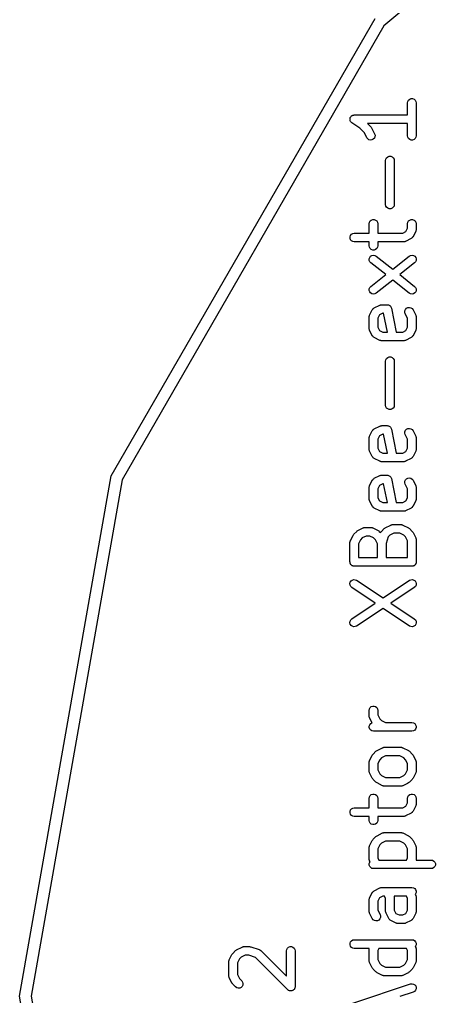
# Model space of a CAD drawing. Extents: x 173.7 to 226.3, y -126 to -74.1.
# Drawn here: x 173.65 to 180.93, y -100 to -83.08 of the extents above; entities that cross this region are included whole.
import ezdxf

# ---------------------------------------------------------------- set-up
doc = ezdxf.new("R2010")
doc.units = 0
doc.header["$MEASUREMENT"] = 0
doc.layers.add('BLACK', color=7, linetype='CONTINUOUS')

msp = doc.modelspace()

# ---------------------------------------------------------------- linework, layer by layer
at = {"layer": 'Black'}
for p, q in [((186.925, -77.3534), (179.968, -83.1911)), ((175.239, -90.9878), (179.815, -83.0625)), ((179.968, -83.1911), (175.427, -91.0562)), ((180.377, -84.5238), (180.382, -84.4982)), ((180.377, -84.7345), (180.377, -84.5238)), ((180.382, -84.4982), (180.395, -84.4756)), ((180.395, -84.4756), (180.415, -84.4589)), ((180.415, -84.4589), (180.439, -84.4499)), ((180.439, -84.4499), (180.465, -84.4499)), ((180.465, -84.4499), (180.49, -84.4589)), ((180.49, -84.4589), (180.51, -84.4756)), ((180.51, -84.4756), (180.523, -84.4982)), ((180.523, -84.4982), (180.527, -84.5238)), ((180.527, -84.5238), (180.527, -85.0952)), ((179.384, -84.7794), (179.386, -84.7759)), ((179.386, -84.7759), (179.387, -84.772)), ((179.387, -84.772), (179.393, -84.7652)), ((179.393, -84.7652), (179.398, -84.7577)), ((179.398, -84.7577), (179.402, -84.7553)), ((179.402, -84.7553), (179.404, -84.7521)), ((179.404, -84.7521), (179.412, -84.7476)), ((179.412, -84.7476), (179.419, -84.7423)), ((179.419, -84.7423), (179.423, -84.7411)), ((179.423, -84.7411), (179.427, -84.739)), ((179.427, -84.739), (179.436, -84.7375)), ((179.436, -84.7375), (179.444, -84.735)), ((179.444, -84.735), (179.448, -84.7352)), ((179.448, -84.7352), (179.452, -84.7345)), ((179.452, -84.7345), (180.377, -84.7345)), ((179.378, -84.8047), (179.379, -84.8007)), ((179.379, -84.8136), (179.378, -84.8047)), ((179.379, -84.7965), (179.382, -84.7881)), ((179.379, -84.8007), (179.379, -84.7965)), ((179.379, -84.8225), (179.379, -84.8136)), ((179.38, -84.8265), (179.379, -84.8225)), ((179.38, -84.8306), (179.38, -84.8265)), ((179.384, -84.8386), (179.38, -84.8306)), ((179.382, -84.7881), (179.384, -84.7794)), ((179.387, -84.847), (179.384, -84.8386)), ((179.39, -84.8502), (179.387, -84.847)), ((179.392, -84.8539), (179.39, -84.8502)), ((179.398, -84.8601), (179.392, -84.8539)), ((179.404, -84.867), (179.398, -84.8601)), ((179.408, -84.8691), (179.404, -84.867)), ((179.411, -84.8719), (179.408, -84.8691)), ((179.547, -84.963), (179.411, -84.8719)), ((180.377, -84.8845), (179.681, -84.8845)), ((179.681, -84.8845), (179.744, -84.947)), ((179.744, -84.947), (179.75, -84.9568)), ((180.377, -85.0952), (180.377, -84.8845)), ((179.629, -85.0444), (179.547, -84.963)), ((179.671, -85.1288), (179.629, -85.0444)), ((179.75, -84.9568), (179.758, -84.9665)), ((179.758, -84.9665), (179.805, -85.0617)), ((179.811, -85.1127), (179.801, -85.1366)), ((179.805, -85.0617), (179.813, -85.0867)), ((179.813, -85.0867), (179.811, -85.1127)), ((180.382, -85.1209), (180.377, -85.0952)), ((180.527, -85.0952), (180.523, -85.1209)), ((179.687, -85.1497), (179.671, -85.1288)), ((179.708, -85.1641), (179.687, -85.1497)), ((179.734, -85.1701), (179.708, -85.1641)), ((179.759, -85.1671), (179.734, -85.1701)), ((179.783, -85.1555), (179.759, -85.1671)), ((179.801, -85.1366), (179.783, -85.1555)), ((180.395, -85.1434), (180.382, -85.1209)), ((180.415, -85.1602), (180.395, -85.1434)), ((180.439, -85.1691), (180.415, -85.1602)), ((180.465, -85.1691), (180.439, -85.1691)), ((180.49, -85.1602), (180.465, -85.1691)), ((180.51, -85.1434), (180.49, -85.1602)), ((180.523, -85.1209), (180.51, -85.1434)), ((180.034, -85.4589), (180.058, -85.4499)), ((180.058, -85.4499), (180.084, -85.4499)), ((180.084, -85.4499), (180.109, -85.4589)), ((179.996, -85.5238), (180.001, -85.4982)), ((179.996, -86.2857), (179.996, -85.5238)), ((180.001, -85.4982), (180.014, -85.4756)), ((180.014, -85.4756), (180.034, -85.4589)), ((180.109, -85.4589), (180.129, -85.4756)), ((180.129, -85.4756), (180.142, -85.4982)), ((180.142, -85.4982), (180.146, -85.5238)), ((180.146, -85.5238), (180.146, -86.2857)), ((180.001, -86.3114), (179.996, -86.2857)), ((180.146, -86.2857), (180.142, -86.3114)), ((180.014, -86.3339), (180.001, -86.3114)), ((180.034, -86.3507), (180.014, -86.3339)), ((180.058, -86.3596), (180.034, -86.3507)), ((180.084, -86.3596), (180.058, -86.3596)), ((180.109, -86.3507), (180.084, -86.3596)), ((180.129, -86.3339), (180.109, -86.3507)), ((180.142, -86.3114), (180.129, -86.3339)), ((179.711, -86.619), (179.715, -86.5934)), ((179.711, -86.7821), (179.711, -86.619)), ((179.715, -86.5934), (179.728, -86.5708)), ((179.728, -86.5708), (179.748, -86.5541)), ((179.748, -86.5541), (179.773, -86.5452)), ((179.773, -86.5452), (179.799, -86.5452)), ((179.799, -86.5452), (179.823, -86.5541)), ((179.823, -86.5541), (179.843, -86.5708)), ((179.843, -86.5708), (179.856, -86.5934)), ((179.856, -86.5934), (179.861, -86.619)), ((179.861, -86.619), (179.861, -86.7821)), ((180.377, -86.619), (180.382, -86.5934)), ((180.377, -86.6966), (180.377, -86.619)), ((180.382, -86.5934), (180.395, -86.5708)), ((180.395, -86.5708), (180.415, -86.5541)), ((180.415, -86.5541), (180.439, -86.5452)), ((180.439, -86.5452), (180.465, -86.5452)), ((180.465, -86.5452), (180.49, -86.5541)), ((180.49, -86.5541), (180.51, -86.5708)), ((180.51, -86.5708), (180.523, -86.5934)), ((180.523, -86.5934), (180.527, -86.619)), ((180.527, -86.619), (180.527, -86.7143)), ((179.387, -86.8196), (179.404, -86.7997)), ((179.404, -86.7997), (179.427, -86.7867)), ((179.427, -86.7867), (179.452, -86.7821)), ((179.452, -86.7821), (179.711, -86.7821)), ((179.861, -86.7821), (180.292, -86.7821)), ((180.292, -86.7821), (180.349, -86.7536)), ((180.349, -86.7536), (180.377, -86.6966)), ((180.519, -86.7478), (180.472, -86.8431)), ((180.521, -86.7437), (180.519, -86.7478)), ((180.523, -86.7399), (180.521, -86.7437)), ((180.524, -86.7313), (180.523, -86.7399)), ((180.527, -86.7229), (180.524, -86.7313)), ((180.527, -86.7143), (180.527, -86.7185)), ((180.527, -86.7185), (180.527, -86.7229)), ((179.379, -86.8441), (179.387, -86.8196)), ((179.379, -86.8702), (179.379, -86.8441)), ((179.387, -86.8946), (179.379, -86.8702)), ((179.404, -86.9146), (179.387, -86.8946)), ((179.427, -86.9276), (179.404, -86.9146)), ((179.452, -86.9321), (179.427, -86.9276)), ((179.711, -86.9321), (179.452, -86.9321)), ((179.711, -87), (179.711, -86.9321)), ((180.31, -86.9321), (179.861, -86.9321)), ((179.861, -86.9321), (179.861, -87)), ((180.314, -86.9314), (180.31, -86.9321)), ((180.318, -86.9317), (180.314, -86.9314)), ((180.327, -86.9291), (180.318, -86.9317)), ((180.335, -86.9276), (180.327, -86.9291)), ((180.339, -86.9255), (180.335, -86.9276)), ((180.343, -86.9242), (180.339, -86.9255)), ((180.438, -86.8766), (180.343, -86.9242)), ((180.447, -86.87), (180.438, -86.8766)), ((180.456, -86.864), (180.447, -86.87)), ((180.458, -86.8623), (180.456, -86.864)), ((180.459, -86.8611), (180.458, -86.8623)), ((180.465, -86.8519), (180.459, -86.8611)), ((180.472, -86.8431), (180.465, -86.8519)), ((179.715, -87.0257), (179.711, -87)), ((179.728, -87.0482), (179.715, -87.0257)), ((179.748, -87.065), (179.728, -87.0482)), ((179.773, -87.0739), (179.748, -87.065)), ((179.799, -87.0739), (179.773, -87.0739)), ((179.823, -87.065), (179.799, -87.0739)), ((179.843, -87.0482), (179.823, -87.065)), ((179.856, -87.0257), (179.843, -87.0482)), ((179.861, -87), (179.856, -87.0257)), ((179.711, -87.2275), (179.72, -87.2027)), ((179.712, -87.2535), (179.711, -87.2275)), ((179.722, -87.2777), (179.712, -87.2535)), ((179.72, -87.2027), (179.736, -87.1822)), ((179.739, -87.2971), (179.722, -87.2777)), ((179.736, -87.1822), (179.758, -87.1685)), ((179.998, -87.5), (179.739, -87.2971)), ((179.758, -87.1685), (179.783, -87.1631)), ((179.783, -87.1631), (179.809, -87.1668)), ((179.809, -87.1668), (179.832, -87.1791)), ((179.832, -87.1791), (180.119, -87.4046)), ((180.119, -87.4046), (180.406, -87.1791)), ((180.499, -87.2971), (180.24, -87.5)), ((180.406, -87.1791), (180.429, -87.1668)), ((180.429, -87.1668), (180.455, -87.1631)), ((180.455, -87.1631), (180.48, -87.1685)), ((180.48, -87.1685), (180.502, -87.1822)), ((180.516, -87.2777), (180.499, -87.2971)), ((180.502, -87.1822), (180.519, -87.2027)), ((180.526, -87.2535), (180.516, -87.2777)), ((180.519, -87.2027), (180.527, -87.2275)), ((180.527, -87.2275), (180.526, -87.2535)), ((179.739, -87.7029), (179.998, -87.5)), ((180.119, -87.5954), (179.832, -87.8209)), ((180.406, -87.8209), (180.119, -87.5954)), ((180.24, -87.5), (180.499, -87.7029)), ((179.711, -87.7725), (179.712, -87.7465)), ((179.72, -87.7973), (179.711, -87.7725)), ((179.712, -87.7465), (179.722, -87.7223)), ((179.736, -87.8178), (179.72, -87.7973)), ((179.722, -87.7223), (179.739, -87.7029)), ((179.758, -87.8315), (179.736, -87.8178)), ((179.832, -87.8209), (179.809, -87.8332)), ((180.429, -87.8332), (180.406, -87.8209)), ((180.502, -87.8178), (180.48, -87.8315)), ((180.499, -87.7029), (180.516, -87.7223)), ((180.519, -87.7973), (180.502, -87.8178)), ((180.516, -87.7223), (180.526, -87.7465)), ((180.527, -87.7725), (180.519, -87.7973)), ((180.526, -87.7465), (180.527, -87.7725)), ((179.783, -87.8369), (179.758, -87.8315)), ((179.809, -87.8332), (179.783, -87.8369)), ((180.455, -87.8369), (180.429, -87.8332)), ((180.48, -87.8315), (180.455, -87.8369)), ((179.719, -88.2046), (179.766, -88.1093)), ((179.766, -88.1093), (179.773, -88.1005)), ((179.773, -88.1005), (179.779, -88.0913)), ((179.779, -88.0913), (179.781, -88.0901)), ((179.781, -88.0901), (179.782, -88.0884)), ((179.782, -88.0884), (179.791, -88.0823)), ((179.791, -88.0823), (179.8, -88.0758)), ((179.8, -88.0758), (179.895, -88.0282)), ((179.895, -88.0282), (179.899, -88.0269)), ((179.899, -88.0269), (179.903, -88.0248)), ((179.903, -88.0248), (179.912, -88.0232)), ((179.912, -88.0232), (179.92, -88.0207)), ((179.92, -88.0207), (179.924, -88.021)), ((179.924, -88.021), (179.929, -88.0202)), ((179.929, -88.0202), (180.024, -88.0202)), ((180.024, -88.0202), (180.036, -88.0224)), ((180.036, -88.0224), (180.048, -88.0242)), ((180.048, -88.0242), (180.049, -88.0246)), ((180.049, -88.0246), (180.049, -88.0248)), ((180.049, -88.0248), (180.06, -88.0309)), ((180.06, -88.0309), (180.071, -88.0367)), ((180.071, -88.0367), (180.071, -88.0373)), ((180.071, -88.0373), (180.072, -88.0378)), ((180.072, -88.0378), (180.08, -88.0471)), ((180.08, -88.0471), (180.088, -88.0563)), ((180.088, -88.0563), (180.088, -88.0571)), ((180.088, -88.0571), (180.089, -88.0577)), ((180.089, -88.0577), (180.093, -88.0692)), ((180.093, -88.0692), (180.097, -88.0805)), ((180.097, -88.0805), (180.181, -88.4964)), ((180.33, -88.1514), (180.332, -88.1254)), ((180.338, -88.1764), (180.33, -88.1514)), ((180.332, -88.1254), (180.342, -88.1015)), ((180.342, -88.1015), (180.36, -88.0826)), ((180.36, -88.0826), (180.383, -88.071)), ((180.383, -88.071), (180.409, -88.068)), ((180.409, -88.068), (180.435, -88.074)), ((180.435, -88.074), (180.456, -88.0884)), ((180.456, -88.0884), (180.472, -88.1093)), ((180.472, -88.1093), (180.519, -88.2046)), ((179.711, -88.2295), (179.714, -88.2211)), ((179.711, -88.2338), (179.711, -88.2295)), ((179.711, -88.2381), (179.711, -88.2338)), ((179.711, -88.4286), (179.711, -88.2381)), ((179.714, -88.2211), (179.715, -88.2124)), ((179.715, -88.2124), (179.717, -88.2087)), ((179.717, -88.2087), (179.719, -88.2046)), ((179.889, -88.1988), (179.861, -88.2558)), ((179.861, -88.2558), (179.861, -88.4109)), ((179.946, -88.1702), (179.889, -88.1988)), ((179.962, -88.1702), (179.946, -88.1702)), ((180.028, -88.4964), (179.962, -88.1702)), ((180.377, -88.2558), (180.338, -88.1764)), ((180.377, -88.4109), (180.377, -88.2558)), ((180.519, -88.2046), (180.521, -88.2087)), ((180.521, -88.2087), (180.523, -88.2124)), ((180.523, -88.2124), (180.524, -88.2211)), ((180.524, -88.2211), (180.527, -88.2295)), ((180.527, -88.2295), (180.527, -88.2338)), ((180.527, -88.2338), (180.527, -88.2381)), ((180.527, -88.2381), (180.527, -88.4286)), ((179.711, -88.4328), (179.711, -88.4286)), ((179.711, -88.4371), (179.711, -88.4328)), ((179.714, -88.4456), (179.711, -88.4371)), ((179.715, -88.4542), (179.714, -88.4456)), ((179.717, -88.458), (179.715, -88.4542)), ((179.719, -88.4621), (179.717, -88.458)), ((179.766, -88.5574), (179.719, -88.4621)), ((179.861, -88.4109), (179.889, -88.4679)), ((179.889, -88.4679), (179.946, -88.4964)), ((179.946, -88.4964), (180.028, -88.4964)), ((180.181, -88.4964), (180.292, -88.4964)), ((180.292, -88.4964), (180.349, -88.4679)), ((180.349, -88.4679), (180.377, -88.4109)), ((180.519, -88.4621), (180.472, -88.5574)), ((180.521, -88.458), (180.519, -88.4621)), ((180.523, -88.4542), (180.521, -88.458)), ((180.524, -88.4456), (180.523, -88.4542)), ((180.527, -88.4371), (180.524, -88.4456)), ((180.527, -88.4286), (180.527, -88.4328)), ((180.527, -88.4328), (180.527, -88.4371)), ((179.773, -88.5662), (179.766, -88.5574)), ((179.779, -88.5754), (179.773, -88.5662)), ((179.781, -88.5766), (179.779, -88.5754)), ((179.782, -88.5783), (179.781, -88.5766)), ((179.791, -88.5843), (179.782, -88.5783)), ((179.8, -88.5909), (179.791, -88.5843)), ((179.895, -88.6385), (179.8, -88.5909)), ((179.899, -88.6397), (179.895, -88.6385)), ((179.903, -88.6419), (179.899, -88.6397)), ((179.912, -88.6434), (179.903, -88.6419)), ((179.92, -88.6459), (179.912, -88.6434)), ((179.924, -88.6457), (179.92, -88.6459)), ((179.929, -88.6464), (179.924, -88.6457)), ((180.31, -88.6464), (179.929, -88.6464)), ((180.314, -88.6457), (180.31, -88.6464)), ((180.318, -88.6459), (180.314, -88.6457)), ((180.327, -88.6434), (180.318, -88.6459)), ((180.335, -88.6419), (180.327, -88.6434)), ((180.339, -88.6397), (180.335, -88.6419)), ((180.343, -88.6385), (180.339, -88.6397)), ((180.438, -88.5909), (180.343, -88.6385)), ((180.447, -88.5843), (180.438, -88.5909)), ((180.456, -88.5783), (180.447, -88.5843)), ((180.458, -88.5766), (180.456, -88.5783)), ((180.459, -88.5754), (180.458, -88.5766)), ((180.465, -88.5662), (180.459, -88.5754)), ((180.472, -88.5574), (180.465, -88.5662)), ((179.996, -89), (180.001, -88.9743)), ((179.996, -89.7619), (179.996, -89)), ((180.001, -88.9743), (180.014, -88.9518)), ((180.014, -88.9518), (180.034, -88.935)), ((180.034, -88.935), (180.058, -88.9261)), ((180.058, -88.9261), (180.084, -88.9261)), ((180.084, -88.9261), (180.109, -88.935)), ((180.109, -88.935), (180.129, -88.9518)), ((180.129, -88.9518), (180.142, -88.9743)), ((180.142, -88.9743), (180.146, -89)), ((180.146, -89), (180.146, -89.7619)), ((180.001, -89.7876), (179.996, -89.7619)), ((180.014, -89.8101), (180.001, -89.7876)), ((180.034, -89.8269), (180.014, -89.8101)), ((180.058, -89.8358), (180.034, -89.8269)), ((180.084, -89.8358), (180.058, -89.8358)), ((180.109, -89.8269), (180.084, -89.8358)), ((180.129, -89.8101), (180.109, -89.8269)), ((180.142, -89.7876), (180.129, -89.8101)), ((180.146, -89.7619), (180.142, -89.7876)), ((179.773, -90.1957), (179.779, -90.1865)), ((179.779, -90.1865), (179.781, -90.1853)), ((179.781, -90.1853), (179.782, -90.1836)), ((179.782, -90.1836), (179.791, -90.1776)), ((179.791, -90.1776), (179.8, -90.171)), ((179.8, -90.171), (179.895, -90.1234)), ((179.895, -90.1234), (179.899, -90.1222)), ((179.899, -90.1222), (179.903, -90.12)), ((179.903, -90.12), (179.912, -90.1185)), ((179.912, -90.1185), (179.92, -90.116)), ((179.92, -90.116), (179.924, -90.1162)), ((179.924, -90.1162), (179.929, -90.1155)), ((179.929, -90.1155), (180.024, -90.1155)), ((180.024, -90.1155), (180.036, -90.1176)), ((180.036, -90.1176), (180.048, -90.1194)), ((180.048, -90.1194), (180.049, -90.1198)), ((180.049, -90.1198), (180.049, -90.12)), ((180.049, -90.12), (180.06, -90.1261)), ((180.06, -90.1261), (180.071, -90.1319)), ((180.071, -90.1319), (180.071, -90.1326)), ((180.071, -90.1326), (180.072, -90.133)), ((180.072, -90.133), (180.08, -90.1423)), ((180.08, -90.1423), (180.088, -90.1515)), ((180.088, -90.1515), (180.088, -90.1523)), ((180.088, -90.1523), (180.089, -90.153)), ((180.089, -90.153), (180.093, -90.1644)), ((180.093, -90.1644), (180.097, -90.1758)), ((180.097, -90.1758), (180.181, -90.5917)), ((180.342, -90.1968), (180.36, -90.1779)), ((180.36, -90.1779), (180.383, -90.1662)), ((180.383, -90.1662), (180.409, -90.1632)), ((180.409, -90.1632), (180.435, -90.1693)), ((180.435, -90.1693), (180.456, -90.1836)), ((180.456, -90.1836), (180.472, -90.2046)), ((179.711, -90.3248), (179.714, -90.3163)), ((179.711, -90.3291), (179.711, -90.3248)), ((179.711, -90.3333), (179.711, -90.3291)), ((179.711, -90.5238), (179.711, -90.3333)), ((179.714, -90.3163), (179.715, -90.3077)), ((179.715, -90.3077), (179.717, -90.3039)), ((179.717, -90.3039), (179.719, -90.2998)), ((179.719, -90.2998), (179.766, -90.2046)), ((179.766, -90.2046), (179.773, -90.1957)), ((179.889, -90.294), (179.861, -90.351)), ((179.861, -90.351), (179.861, -90.5061)), ((179.946, -90.2655), (179.889, -90.294)), ((179.962, -90.2655), (179.946, -90.2655)), ((180.028, -90.5917), (179.962, -90.2655)), ((180.33, -90.2467), (180.332, -90.2207)), ((180.338, -90.2716), (180.33, -90.2467)), ((180.332, -90.2207), (180.342, -90.1968)), ((180.377, -90.351), (180.338, -90.2716)), ((180.377, -90.5061), (180.377, -90.351)), ((180.472, -90.2046), (180.519, -90.2998)), ((180.519, -90.2998), (180.521, -90.3039)), ((180.521, -90.3039), (180.523, -90.3077)), ((180.523, -90.3077), (180.524, -90.3163)), ((180.524, -90.3163), (180.527, -90.3248)), ((180.527, -90.3248), (180.527, -90.3291)), ((180.527, -90.3291), (180.527, -90.3333)), ((180.527, -90.3333), (180.527, -90.5238)), ((179.711, -90.5281), (179.711, -90.5238)), ((179.711, -90.5324), (179.711, -90.5281)), ((179.861, -90.5061), (179.889, -90.5631)), ((180.349, -90.5631), (180.377, -90.5061)), ((180.527, -90.5238), (180.527, -90.5281)), ((180.527, -90.5281), (180.527, -90.5324)), ((179.714, -90.5408), (179.711, -90.5324)), ((179.715, -90.5495), (179.714, -90.5408)), ((179.717, -90.5532), (179.715, -90.5495)), ((179.719, -90.5574), (179.717, -90.5532)), ((179.766, -90.6526), (179.719, -90.5574)), ((179.773, -90.6614), (179.766, -90.6526)), ((179.779, -90.6706), (179.773, -90.6614)), ((179.781, -90.6718), (179.779, -90.6706)), ((179.782, -90.6735), (179.781, -90.6718)), ((179.791, -90.6796), (179.782, -90.6735)), ((179.8, -90.6861), (179.791, -90.6796)), ((179.895, -90.7337), (179.8, -90.6861)), ((179.889, -90.5631), (179.946, -90.5917)), ((179.946, -90.5917), (180.028, -90.5917)), ((180.181, -90.5917), (180.292, -90.5917)), ((180.292, -90.5917), (180.349, -90.5631)), ((180.438, -90.6861), (180.343, -90.7337)), ((180.447, -90.6796), (180.438, -90.6861)), ((180.456, -90.6735), (180.447, -90.6796)), ((180.458, -90.6718), (180.456, -90.6735)), ((180.459, -90.6706), (180.458, -90.6718)), ((180.465, -90.6614), (180.459, -90.6706)), ((180.472, -90.6526), (180.465, -90.6614)), ((180.519, -90.5574), (180.472, -90.6526)), ((180.521, -90.5532), (180.519, -90.5574)), ((180.523, -90.5495), (180.521, -90.5532)), ((180.524, -90.5408), (180.523, -90.5495)), ((180.527, -90.5324), (180.524, -90.5408)), ((179.899, -90.735), (179.895, -90.7337)), ((179.903, -90.7371), (179.899, -90.735)), ((179.912, -90.7387), (179.903, -90.7371)), ((179.92, -90.7412), (179.912, -90.7387)), ((179.924, -90.7409), (179.92, -90.7412)), ((179.929, -90.7417), (179.924, -90.7409)), ((180.31, -90.7417), (179.929, -90.7417)), ((180.314, -90.7409), (180.31, -90.7417)), ((180.318, -90.7412), (180.314, -90.7409)), ((180.327, -90.7387), (180.318, -90.7412)), ((180.335, -90.7371), (180.327, -90.7387)), ((180.339, -90.735), (180.335, -90.7371)), ((180.343, -90.7337), (180.339, -90.735)), ((173.65, -100), (175.239, -90.9878)), ((179.782, -91.0408), (179.791, -91.0347)), ((179.791, -91.0347), (179.8, -91.0282)), ((179.8, -91.0282), (179.895, -90.9805)), ((179.895, -90.9805), (179.899, -90.9793)), ((179.899, -90.9793), (179.903, -90.9771)), ((179.903, -90.9771), (179.912, -90.9756)), ((179.912, -90.9756), (179.92, -90.9731)), ((179.92, -90.9731), (179.924, -90.9734)), ((179.924, -90.9734), (179.929, -90.9726)), ((179.929, -90.9726), (180.024, -90.9726)), ((180.024, -90.9726), (180.036, -90.9747)), ((180.036, -90.9747), (180.048, -90.9766)), ((180.048, -90.9766), (180.049, -90.977)), ((180.049, -90.977), (180.049, -90.9771)), ((180.049, -90.9771), (180.06, -90.9832)), ((180.06, -90.9832), (180.071, -90.9891)), ((180.071, -90.9891), (180.071, -90.9897)), ((180.071, -90.9897), (180.072, -90.9902)), ((180.072, -90.9902), (180.08, -90.9995)), ((180.08, -90.9995), (180.088, -91.0086)), ((180.088, -91.0086), (180.088, -91.0095)), ((180.088, -91.0095), (180.089, -91.0101)), ((180.089, -91.0101), (180.093, -91.0216)), ((180.093, -91.0216), (180.097, -91.0329)), ((180.097, -91.0329), (180.181, -91.4488)), ((180.342, -91.0539), (180.36, -91.035)), ((180.36, -91.035), (180.383, -91.0233)), ((180.383, -91.0233), (180.409, -91.0204)), ((180.409, -91.0204), (180.435, -91.0264)), ((180.435, -91.0264), (180.456, -91.0408)), ((175.427, -91.0562), (173.85, -100)), ((179.711, -91.1819), (179.714, -91.1735)), ((179.711, -91.1862), (179.711, -91.1819)), ((179.711, -91.1905), (179.711, -91.1862)), ((179.711, -91.381), (179.711, -91.1905)), ((179.714, -91.1735), (179.715, -91.1648)), ((179.715, -91.1648), (179.717, -91.1611)), ((179.717, -91.1611), (179.719, -91.1569)), ((179.719, -91.1569), (179.766, -91.0617)), ((179.766, -91.0617), (179.773, -91.0529)), ((179.773, -91.0529), (179.779, -91.0437)), ((179.779, -91.0437), (179.781, -91.0424)), ((179.781, -91.0424), (179.782, -91.0408)), ((179.889, -91.1511), (179.861, -91.2082)), ((179.861, -91.2082), (179.861, -91.3632)), ((179.946, -91.1226), (179.889, -91.1511)), ((179.962, -91.1226), (179.946, -91.1226)), ((180.028, -91.4488), (179.962, -91.1226)), ((180.33, -91.1038), (180.332, -91.0778)), ((180.338, -91.1288), (180.33, -91.1038)), ((180.332, -91.0778), (180.342, -91.0539)), ((180.377, -91.2082), (180.338, -91.1288)), ((180.377, -91.3632), (180.377, -91.2082)), ((180.456, -91.0408), (180.472, -91.0617)), ((180.472, -91.0617), (180.519, -91.1569)), ((180.519, -91.1569), (180.521, -91.1611)), ((180.521, -91.1611), (180.523, -91.1648)), ((180.523, -91.1648), (180.524, -91.1735)), ((180.524, -91.1735), (180.527, -91.1819)), ((180.527, -91.1819), (180.527, -91.1862)), ((180.527, -91.1862), (180.527, -91.1905)), ((180.527, -91.1905), (180.527, -91.381)), ((179.861, -91.3632), (179.889, -91.4203)), ((180.349, -91.4203), (180.377, -91.3632)), ((179.711, -91.3852), (179.711, -91.381)), ((179.711, -91.3895), (179.711, -91.3852)), ((179.714, -91.3979), (179.711, -91.3895)), ((179.715, -91.4066), (179.714, -91.3979)), ((179.717, -91.4103), (179.715, -91.4066)), ((179.719, -91.4145), (179.717, -91.4103)), ((179.766, -91.5097), (179.719, -91.4145)), ((179.773, -91.5186), (179.766, -91.5097)), ((179.779, -91.5278), (179.773, -91.5186)), ((179.781, -91.529), (179.779, -91.5278)), ((179.782, -91.5307), (179.781, -91.529)), ((179.791, -91.5367), (179.782, -91.5307)), ((179.8, -91.5433), (179.791, -91.5367)), ((179.895, -91.5909), (179.8, -91.5433)), ((179.889, -91.4203), (179.946, -91.4488)), ((179.946, -91.4488), (180.028, -91.4488)), ((180.181, -91.4488), (180.292, -91.4488)), ((180.292, -91.4488), (180.349, -91.4203)), ((180.438, -91.5433), (180.343, -91.5909)), ((180.447, -91.5367), (180.438, -91.5433)), ((180.456, -91.5307), (180.447, -91.5367)), ((180.458, -91.529), (180.456, -91.5307)), ((180.459, -91.5278), (180.458, -91.529)), ((180.465, -91.5186), (180.459, -91.5278)), ((180.472, -91.5097), (180.465, -91.5186)), ((180.519, -91.4145), (180.472, -91.5097)), ((180.521, -91.4103), (180.519, -91.4145)), ((180.523, -91.4066), (180.521, -91.4103)), ((180.524, -91.3979), (180.523, -91.4066)), ((180.527, -91.3895), (180.524, -91.3979)), ((180.527, -91.381), (180.527, -91.3852)), ((180.527, -91.3852), (180.527, -91.3895)), ((179.899, -91.5921), (179.895, -91.5909)), ((179.903, -91.5943), (179.899, -91.5921)), ((179.912, -91.5958), (179.903, -91.5943)), ((179.92, -91.5983), (179.912, -91.5958)), ((179.924, -91.5981), (179.92, -91.5983)), ((179.929, -91.5988), (179.924, -91.5981)), ((180.31, -91.5988), (179.929, -91.5988)), ((180.314, -91.5981), (180.31, -91.5988)), ((180.318, -91.5983), (180.314, -91.5981)), ((180.327, -91.5958), (180.318, -91.5983)), ((180.335, -91.5943), (180.327, -91.5958)), ((180.339, -91.5921), (180.335, -91.5943)), ((180.343, -91.5909), (180.339, -91.5921)), ((179.609, -91.8853), (179.613, -91.8841)), ((179.613, -91.8841), (179.617, -91.8819)), ((179.617, -91.8819), (179.626, -91.8804)), ((179.626, -91.8804), (179.634, -91.8779)), ((179.634, -91.8779), (179.639, -91.8781)), ((179.639, -91.8781), (179.643, -91.8774)), ((179.643, -91.8774), (179.738, -91.8774)), ((179.738, -91.8774), (179.742, -91.8781)), ((179.742, -91.8781), (179.747, -91.8779)), ((179.747, -91.8779), (179.755, -91.8804)), ((179.755, -91.8804), (179.764, -91.8819)), ((179.764, -91.8819), (179.767, -91.8841)), ((179.767, -91.8841), (179.772, -91.8853)), ((179.99, -91.8853), (180.086, -91.8377)), ((180.086, -91.8377), (180.09, -91.8364)), ((180.09, -91.8364), (180.093, -91.8343)), ((180.093, -91.8343), (180.102, -91.8328)), ((180.102, -91.8328), (180.11, -91.8303)), ((180.11, -91.8303), (180.115, -91.8305)), ((180.115, -91.8305), (180.119, -91.8298)), ((180.119, -91.8298), (180.262, -91.8298)), ((180.262, -91.8298), (180.266, -91.8305)), ((180.266, -91.8305), (180.27, -91.8303)), ((180.27, -91.8303), (180.279, -91.8328)), ((180.279, -91.8328), (180.288, -91.8343)), ((180.288, -91.8343), (180.291, -91.8364)), ((180.291, -91.8364), (180.295, -91.8377)), ((180.295, -91.8377), (180.391, -91.8853)), ((179.385, -92.1093), (179.433, -92.0141)), ((179.433, -92.0141), (179.44, -92.0044)), ((179.44, -92.0044), (179.447, -91.9946)), ((179.447, -91.9946), (179.495, -91.947)), ((179.495, -91.947), (179.504, -91.9401)), ((179.504, -91.9401), (179.514, -91.9329)), ((179.514, -91.9329), (179.609, -91.8853)), ((179.661, -92.0274), (179.592, -92.0616)), ((179.72, -92.0274), (179.661, -92.0274)), ((179.789, -92.0616), (179.72, -92.0274)), ((179.772, -91.8853), (179.867, -91.9329)), ((179.867, -91.9329), (179.877, -91.9401)), ((179.877, -91.9401), (179.886, -91.947)), ((179.886, -91.947), (179.908, -91.9687)), ((179.908, -91.9683), (179.913, -91.9611)), ((179.908, -91.9687), (179.908, -91.9683)), ((179.913, -91.9611), (179.917, -91.9534)), ((179.917, -91.9534), (179.921, -91.9505)), ((179.921, -91.9505), (179.923, -91.947)), ((179.923, -91.947), (179.971, -91.8993)), ((179.971, -91.8993), (179.981, -91.8925)), ((179.981, -91.8925), (179.99, -91.8853)), ((180.042, -92.0405), (180.004, -92.155)), ((180.068, -92.014), (180.042, -92.0405)), ((180.137, -91.9798), (180.068, -92.014)), ((180.244, -91.9798), (180.137, -91.9798)), ((180.313, -92.014), (180.244, -91.9798)), ((180.343, -92.0444), (180.313, -92.014)), ((180.377, -92.1129), (180.343, -92.0444)), ((180.391, -91.8853), (180.4, -91.8925)), ((180.4, -91.8925), (180.41, -91.8993)), ((180.41, -91.8993), (180.458, -91.947)), ((180.458, -91.947), (180.465, -91.9568)), ((180.465, -91.9568), (180.472, -91.9665)), ((180.472, -91.9665), (180.519, -92.0617)), ((179.377, -92.1429), (179.378, -92.1386)), ((179.377, -92.4762), (179.377, -92.1429)), ((179.378, -92.1343), (179.38, -92.1259)), ((179.378, -92.1386), (179.378, -92.1343)), ((179.38, -92.1259), (179.382, -92.1172)), ((179.382, -92.1172), (179.384, -92.1135)), ((179.384, -92.1135), (179.385, -92.1093)), ((179.562, -92.092), (179.527, -92.1606)), ((179.527, -92.1606), (179.527, -92.4012)), ((179.592, -92.0616), (179.562, -92.092)), ((179.819, -92.092), (179.789, -92.0616)), ((179.854, -92.1606), (179.819, -92.092)), ((179.854, -92.4012), (179.854, -92.1606)), ((180.004, -92.155), (180.004, -92.4012)), ((180.377, -92.4012), (180.377, -92.1129)), ((180.519, -92.0617), (180.521, -92.0658)), ((180.521, -92.0658), (180.523, -92.0696)), ((180.523, -92.0696), (180.524, -92.0782)), ((180.524, -92.0782), (180.527, -92.0867)), ((180.527, -92.0867), (180.527, -92.091)), ((180.527, -92.091), (180.527, -92.0952)), ((180.527, -92.0952), (180.527, -92.4762)), ((179.379, -92.4826), (179.377, -92.4762)), ((179.379, -92.4892), (179.379, -92.4826)), ((179.381, -92.4954), (179.379, -92.4892)), ((179.382, -92.5018), (179.381, -92.4954)), ((179.385, -92.5075), (179.382, -92.5018)), ((179.387, -92.5137), (179.385, -92.5075)), ((179.392, -92.5187), (179.387, -92.5137)), ((179.395, -92.5244), (179.392, -92.5187)), ((179.4, -92.5286), (179.395, -92.5244)), ((179.404, -92.5336), (179.4, -92.5286)), ((179.41, -92.5369), (179.404, -92.5336)), ((179.415, -92.5411), (179.41, -92.5369)), ((179.421, -92.5434), (179.415, -92.5411)), ((179.427, -92.5467), (179.421, -92.5434)), ((179.433, -92.5478), (179.427, -92.5467)), ((179.439, -92.5501), (179.433, -92.5478)), ((179.446, -92.5501), (179.439, -92.5501)), ((179.452, -92.5512), (179.446, -92.5501)), ((180.452, -92.5512), (179.452, -92.5512)), ((179.527, -92.4012), (179.854, -92.4012)), ((180.004, -92.4012), (180.377, -92.4012)), ((180.459, -92.5501), (180.452, -92.5512)), ((180.465, -92.5501), (180.459, -92.5501)), ((180.472, -92.5478), (180.465, -92.5501)), ((180.478, -92.5467), (180.472, -92.5478)), ((180.484, -92.5434), (180.478, -92.5467)), ((180.49, -92.5411), (180.484, -92.5434)), ((180.495, -92.5369), (180.49, -92.5411)), ((180.501, -92.5336), (180.495, -92.5369)), ((180.505, -92.5286), (180.501, -92.5336)), ((180.51, -92.5244), (180.505, -92.5286)), ((180.513, -92.5187), (180.51, -92.5244)), ((180.517, -92.5137), (180.513, -92.5187)), ((180.52, -92.5075), (180.517, -92.5137)), ((180.523, -92.5018), (180.52, -92.5075)), ((180.524, -92.4954), (180.523, -92.5018)), ((180.526, -92.4892), (180.524, -92.4954)), ((180.527, -92.4762), (180.526, -92.4826)), ((180.526, -92.4826), (180.526, -92.4892)), ((179.378, -92.8523), (179.384, -92.827)), ((179.38, -92.8782), (179.378, -92.8523)), ((179.392, -92.9016), (179.38, -92.8782)), ((179.384, -92.827), (179.398, -92.8053)), ((179.398, -92.8053), (179.419, -92.7899)), ((179.419, -92.7899), (179.444, -92.7826)), ((179.444, -92.7826), (179.47, -92.7843)), ((179.47, -92.7843), (179.494, -92.7947)), ((179.494, -92.7947), (179.952, -93.1003)), ((179.952, -93.1003), (180.411, -92.7947)), ((180.411, -92.7947), (180.435, -92.7843)), ((180.435, -92.7843), (180.461, -92.7826)), ((180.461, -92.7826), (180.486, -92.7899)), ((180.486, -92.7899), (180.507, -92.8053)), ((180.507, -92.8053), (180.521, -92.827)), ((180.524, -92.8782), (180.513, -92.9016)), ((180.521, -92.827), (180.527, -92.8523)), ((180.527, -92.8523), (180.524, -92.8782)), ((179.411, -92.9195), (179.392, -92.9016)), ((179.817, -93.1905), (179.411, -92.9195)), ((180.494, -92.9195), (180.088, -93.1905)), ((180.513, -92.9016), (180.494, -92.9195)), ((179.411, -93.4614), (179.817, -93.1905)), ((180.088, -93.1905), (180.494, -93.4614)), ((179.952, -93.2806), (179.494, -93.5862)), ((180.411, -93.5862), (179.952, -93.2806)), ((179.378, -93.5286), (179.38, -93.5027)), ((179.384, -93.5539), (179.378, -93.5286)), ((179.38, -93.5027), (179.392, -93.4794)), ((179.398, -93.5756), (179.384, -93.5539)), ((179.392, -93.4794), (179.411, -93.4614)), ((179.419, -93.591), (179.398, -93.5756)), ((180.507, -93.5756), (180.486, -93.591)), ((180.494, -93.4614), (180.513, -93.4794)), ((180.521, -93.5539), (180.507, -93.5756)), ((180.513, -93.4794), (180.524, -93.5027)), ((180.527, -93.5286), (180.521, -93.5539)), ((180.524, -93.5027), (180.527, -93.5286)), ((179.444, -93.5984), (179.419, -93.591)), ((179.47, -93.5967), (179.444, -93.5984)), ((179.494, -93.5862), (179.47, -93.5967)), ((180.435, -93.5967), (180.411, -93.5862)), ((180.461, -93.5984), (180.435, -93.5967)), ((180.486, -93.591), (180.461, -93.5984)), ((179.711, -95.0476), (179.715, -95.022)), ((179.711, -95.1429), (179.711, -95.0476)), ((179.715, -95.022), (179.728, -94.9994)), ((179.728, -94.9994), (179.748, -94.9827)), ((179.748, -94.9827), (179.773, -94.9738)), ((179.773, -94.9738), (179.799, -94.9738)), ((179.799, -94.9738), (179.823, -94.9827)), ((179.823, -94.9827), (179.843, -94.9994)), ((179.843, -94.9994), (179.856, -95.022)), ((179.856, -95.022), (179.861, -95.0476)), ((179.861, -95.0476), (179.861, -95.1252)), ((179.711, -95.1471), (179.711, -95.1429)), ((179.711, -95.1514), (179.711, -95.1471)), ((179.714, -95.1599), (179.711, -95.1514)), ((179.715, -95.1685), (179.714, -95.1599)), ((179.717, -95.1723), (179.715, -95.1685)), ((179.719, -95.1764), (179.717, -95.1723)), ((179.762, -95.2626), (179.719, -95.1764)), ((179.738, -95.2759), (179.76, -95.2629)), ((179.76, -95.2629), (179.762, -95.2626)), ((179.861, -95.1252), (179.895, -95.1937)), ((179.895, -95.1937), (179.925, -95.2241)), ((179.925, -95.2241), (179.994, -95.2583)), ((179.994, -95.2583), (180.452, -95.2583)), ((180.452, -95.2583), (180.478, -95.2629)), ((180.478, -95.2629), (180.501, -95.2759)), ((179.712, -95.3203), (179.721, -95.2958)), ((179.712, -95.3464), (179.712, -95.3203)), ((179.721, -95.3708), (179.712, -95.3464)), ((179.721, -95.2958), (179.738, -95.2759)), ((179.738, -95.3908), (179.721, -95.3708)), ((179.76, -95.4038), (179.738, -95.3908)), ((179.786, -95.4083), (179.76, -95.4038)), ((180.452, -95.4083), (179.786, -95.4083)), ((180.478, -95.4038), (180.452, -95.4083)), ((180.501, -95.3908), (180.478, -95.4038)), ((180.501, -95.2759), (180.517, -95.2958)), ((180.517, -95.3708), (180.501, -95.3908)), ((180.517, -95.2958), (180.526, -95.3203)), ((180.526, -95.3464), (180.517, -95.3708)), ((180.526, -95.3203), (180.526, -95.3464)), ((179.78, -95.8041), (179.828, -95.7565)), ((179.828, -95.7565), (179.838, -95.7496)), ((179.838, -95.7496), (179.847, -95.7424)), ((179.847, -95.7424), (179.943, -95.6948)), ((179.943, -95.6948), (179.947, -95.6936)), ((179.947, -95.6936), (179.951, -95.6914)), ((179.951, -95.6914), (179.959, -95.6899)), ((179.959, -95.6899), (179.968, -95.6874)), ((179.968, -95.6874), (179.972, -95.6877)), ((179.972, -95.6877), (179.976, -95.6869)), ((179.976, -95.6869), (180.262, -95.6869)), ((180.262, -95.6869), (180.266, -95.6877)), ((180.266, -95.6877), (180.27, -95.6874)), ((180.27, -95.6874), (180.279, -95.6899)), ((180.279, -95.6899), (180.288, -95.6914)), ((180.288, -95.6914), (180.291, -95.6936)), ((180.291, -95.6936), (180.295, -95.6948)), ((180.295, -95.6948), (180.391, -95.7424)), ((180.391, -95.7424), (180.4, -95.7496)), ((180.4, -95.7496), (180.41, -95.7565)), ((180.41, -95.7565), (180.458, -95.8041)), ((179.711, -95.9438), (179.714, -95.9354)), ((179.711, -95.9481), (179.711, -95.9438)), ((179.714, -95.9354), (179.715, -95.9267)), ((179.715, -95.9267), (179.717, -95.923)), ((179.717, -95.923), (179.719, -95.9188)), ((179.719, -95.9188), (179.766, -95.8236)), ((179.766, -95.8236), (179.773, -95.8139)), ((179.773, -95.8139), (179.78, -95.8041)), ((179.895, -95.9016), (179.861, -95.9701)), ((179.925, -95.8712), (179.895, -95.9016)), ((179.994, -95.8369), (179.925, -95.8712)), ((180.244, -95.8369), (179.994, -95.8369)), ((180.313, -95.8712), (180.244, -95.8369)), ((180.343, -95.9016), (180.313, -95.8712)), ((180.377, -95.9701), (180.343, -95.9016)), ((180.458, -95.8041), (180.465, -95.8139)), ((180.465, -95.8139), (180.472, -95.8236)), ((180.472, -95.8236), (180.519, -95.9188)), ((180.519, -95.9188), (180.521, -95.923)), ((180.521, -95.923), (180.523, -95.9267)), ((180.523, -95.9267), (180.524, -95.9354)), ((180.524, -95.9354), (180.527, -95.9438)), ((180.527, -95.9438), (180.527, -95.9481)), ((179.711, -95.9524), (179.711, -95.9481)), ((179.711, -96.0952), (179.711, -95.9524)), ((179.711, -96.0995), (179.711, -96.0952)), ((179.711, -96.1038), (179.711, -96.0995)), ((179.714, -96.1122), (179.711, -96.1038)), ((179.715, -96.1209), (179.714, -96.1122)), ((179.861, -95.9701), (179.861, -96.0775)), ((179.861, -96.0775), (179.895, -96.146)), ((180.343, -96.146), (180.377, -96.0775)), ((180.377, -96.0775), (180.377, -95.9701)), ((180.524, -96.1122), (180.523, -96.1209)), ((180.527, -96.1038), (180.524, -96.1122)), ((180.527, -95.9481), (180.527, -95.9524)), ((180.527, -95.9524), (180.527, -96.0952)), ((180.527, -96.0952), (180.527, -96.0995)), ((180.527, -96.0995), (180.527, -96.1038)), ((179.717, -96.1246), (179.715, -96.1209)), ((179.719, -96.1288), (179.717, -96.1246)), ((179.766, -96.224), (179.719, -96.1288)), ((179.773, -96.2337), (179.766, -96.224)), ((179.78, -96.2435), (179.773, -96.2337)), ((179.828, -96.2911), (179.78, -96.2435)), ((179.895, -96.146), (179.925, -96.1765)), ((179.925, -96.1765), (179.994, -96.2107)), ((179.994, -96.2107), (180.244, -96.2107)), ((180.244, -96.2107), (180.313, -96.1765)), ((180.313, -96.1765), (180.343, -96.146)), ((180.458, -96.2435), (180.41, -96.2911)), ((180.465, -96.2337), (180.458, -96.2435)), ((180.472, -96.224), (180.465, -96.2337)), ((180.519, -96.1288), (180.472, -96.224)), ((180.521, -96.1246), (180.519, -96.1288)), ((180.523, -96.1209), (180.521, -96.1246)), ((179.838, -96.298), (179.828, -96.2911)), ((179.847, -96.3052), (179.838, -96.298)), ((179.943, -96.3528), (179.847, -96.3052)), ((179.947, -96.354), (179.943, -96.3528)), ((179.951, -96.3562), (179.947, -96.354)), ((179.959, -96.3577), (179.951, -96.3562)), ((179.968, -96.3602), (179.959, -96.3577)), ((179.972, -96.36), (179.968, -96.3602)), ((179.976, -96.3607), (179.972, -96.36)), ((180.262, -96.3607), (179.976, -96.3607)), ((180.266, -96.36), (180.262, -96.3607)), ((180.27, -96.3602), (180.266, -96.36)), ((180.279, -96.3577), (180.27, -96.3602)), ((180.288, -96.3562), (180.279, -96.3577)), ((180.291, -96.354), (180.288, -96.3562)), ((180.295, -96.3528), (180.291, -96.354)), ((180.377, -96.3118), (180.295, -96.3528)), ((180.391, -96.3052), (180.377, -96.3118)), ((180.4, -96.298), (180.391, -96.3052)), ((180.41, -96.2911), (180.4, -96.298)), ((179.711, -96.5714), (179.715, -96.5458)), ((179.711, -96.7345), (179.711, -96.5714)), ((179.715, -96.5458), (179.728, -96.5232)), ((179.728, -96.5232), (179.748, -96.5065)), ((179.748, -96.5065), (179.773, -96.4976)), ((179.773, -96.4976), (179.799, -96.4976)), ((179.799, -96.4976), (179.823, -96.5065)), ((179.823, -96.5065), (179.843, -96.5232)), ((179.843, -96.5232), (179.856, -96.5458)), ((179.856, -96.5458), (179.861, -96.5714)), ((179.861, -96.5714), (179.861, -96.7345)), ((180.377, -96.5714), (180.382, -96.5458)), ((180.377, -96.649), (180.377, -96.5714)), ((180.382, -96.5458), (180.395, -96.5232)), ((180.395, -96.5232), (180.415, -96.5065)), ((180.415, -96.5065), (180.439, -96.4976)), ((180.439, -96.4976), (180.465, -96.4976)), ((180.465, -96.4976), (180.49, -96.5065)), ((180.49, -96.5065), (180.51, -96.5232)), ((180.51, -96.5232), (180.523, -96.5458)), ((180.523, -96.5458), (180.527, -96.5714)), ((180.527, -96.5714), (180.527, -96.6667)), ((179.379, -96.7965), (179.387, -96.772)), ((179.387, -96.772), (179.404, -96.7521)), ((179.404, -96.7521), (179.427, -96.739)), ((179.427, -96.739), (179.452, -96.7345)), ((179.452, -96.7345), (179.711, -96.7345)), ((179.861, -96.7345), (180.292, -96.7345)), ((180.292, -96.7345), (180.349, -96.706)), ((180.349, -96.706), (180.377, -96.649)), ((180.519, -96.7002), (180.472, -96.7954)), ((180.521, -96.6961), (180.519, -96.7002)), ((180.523, -96.6923), (180.521, -96.6961)), ((180.524, -96.6837), (180.523, -96.6923)), ((180.527, -96.6752), (180.524, -96.6837)), ((180.527, -96.6667), (180.527, -96.6709)), ((180.527, -96.6709), (180.527, -96.6752)), ((179.379, -96.8225), (179.379, -96.7965)), ((179.387, -96.847), (179.379, -96.8225)), ((179.404, -96.867), (179.387, -96.847)), ((179.427, -96.88), (179.404, -96.867)), ((179.452, -96.8845), (179.427, -96.88)), ((179.711, -96.8845), (179.452, -96.8845)), ((179.711, -96.9524), (179.711, -96.8845)), ((179.715, -96.978), (179.711, -96.9524)), ((179.861, -96.9524), (179.856, -96.978)), ((180.31, -96.8845), (179.861, -96.8845)), ((179.861, -96.8845), (179.861, -96.9524)), ((180.314, -96.8838), (180.31, -96.8845)), ((180.318, -96.884), (180.314, -96.8838)), ((180.327, -96.8815), (180.318, -96.884)), ((180.335, -96.88), (180.327, -96.8815)), ((180.339, -96.8778), (180.335, -96.88)), ((180.343, -96.8766), (180.339, -96.8778)), ((180.438, -96.829), (180.343, -96.8766)), ((180.447, -96.8224), (180.438, -96.829)), ((180.456, -96.8164), (180.447, -96.8224)), ((180.458, -96.8147), (180.456, -96.8164)), ((180.459, -96.8135), (180.458, -96.8147)), ((180.465, -96.8043), (180.459, -96.8135)), ((180.472, -96.7954), (180.465, -96.8043)), ((179.728, -97.0006), (179.715, -96.978)), ((179.748, -97.0173), (179.728, -97.0006)), ((179.773, -97.0262), (179.748, -97.0173)), ((179.799, -97.0262), (179.773, -97.0262)), ((179.823, -97.0173), (179.799, -97.0262)), ((179.843, -97.0006), (179.823, -97.0173)), ((179.856, -96.978), (179.843, -97.0006)), ((179.719, -97.395), (179.766, -97.2998)), ((179.766, -97.2998), (179.773, -97.2901)), ((179.773, -97.2901), (179.78, -97.2803)), ((179.78, -97.2803), (179.828, -97.2327)), ((179.828, -97.2327), (179.838, -97.2258)), ((179.838, -97.2258), (179.847, -97.2186)), ((179.847, -97.2186), (179.943, -97.171)), ((179.943, -97.171), (179.947, -97.1698)), ((179.947, -97.1698), (179.951, -97.1676)), ((179.951, -97.1676), (179.959, -97.1661)), ((179.959, -97.1661), (179.968, -97.1636)), ((179.968, -97.1636), (179.972, -97.1638)), ((179.972, -97.1638), (179.976, -97.1631)), ((179.976, -97.1631), (180.262, -97.1631)), ((180.262, -97.1631), (180.266, -97.1638)), ((180.266, -97.1638), (180.27, -97.1636)), ((180.27, -97.1636), (180.279, -97.1661)), ((180.279, -97.1661), (180.288, -97.1676)), ((180.288, -97.1676), (180.291, -97.1698)), ((180.291, -97.1698), (180.295, -97.171)), ((180.295, -97.171), (180.391, -97.2186)), ((180.391, -97.2186), (180.4, -97.2258)), ((180.4, -97.2258), (180.41, -97.2327)), ((180.41, -97.2327), (180.458, -97.2803)), ((180.458, -97.2803), (180.465, -97.2901)), ((180.465, -97.2901), (180.472, -97.2998)), ((180.472, -97.2998), (180.519, -97.395)), ((179.711, -97.42), (179.714, -97.4116)), ((179.711, -97.4243), (179.711, -97.42)), ((179.711, -97.4286), (179.711, -97.4243)), ((179.711, -97.619), (179.711, -97.4286)), ((179.714, -97.4116), (179.715, -97.4029)), ((179.715, -97.4029), (179.717, -97.3992)), ((179.717, -97.3992), (179.719, -97.395)), ((179.895, -97.3778), (179.861, -97.4463)), ((179.861, -97.4463), (179.861, -97.6013)), ((179.925, -97.3474), (179.895, -97.3778)), ((179.994, -97.3131), (179.925, -97.3474)), ((180.244, -97.3131), (179.994, -97.3131)), ((180.313, -97.3474), (180.244, -97.3131)), ((180.343, -97.3778), (180.313, -97.3474)), ((180.377, -97.4463), (180.343, -97.3778)), ((180.377, -97.6013), (180.377, -97.4463)), ((180.519, -97.395), (180.521, -97.3992)), ((180.521, -97.3992), (180.523, -97.4029)), ((180.523, -97.4029), (180.524, -97.4116)), ((180.524, -97.4116), (180.527, -97.42)), ((180.527, -97.42), (180.527, -97.4243)), ((180.527, -97.4243), (180.527, -97.4286)), ((180.527, -97.4286), (180.527, -97.619)), ((179.711, -97.6233), (179.711, -97.619)), ((179.711, -97.6276), (179.711, -97.6233)), ((179.714, -97.636), (179.711, -97.6276)), ((179.715, -97.6447), (179.714, -97.636)), ((179.861, -97.6013), (179.88, -97.6393)), ((180.358, -97.6393), (180.377, -97.6013)), ((180.527, -97.6276), (180.524, -97.636)), ((180.524, -97.636), (180.524, -97.6393)), ((180.527, -97.619), (180.527, -97.6233)), ((180.527, -97.6233), (180.527, -97.6276)), ((179.712, -97.7013), (179.721, -97.6768)), ((179.712, -97.7273), (179.712, -97.7013)), ((179.721, -97.7518), (179.712, -97.7273)), ((179.717, -97.6484), (179.715, -97.6447)), ((179.719, -97.6526), (179.717, -97.6484)), ((179.727, -97.6693), (179.719, -97.6526)), ((179.721, -97.6768), (179.727, -97.6693)), ((179.738, -97.7717), (179.721, -97.7518)), ((179.76, -97.7848), (179.738, -97.7717)), ((179.786, -97.7893), (179.76, -97.7848)), ((180.786, -97.7893), (179.786, -97.7893)), ((179.88, -97.6393), (180.358, -97.6393)), ((180.524, -97.6393), (180.786, -97.6393)), ((180.786, -97.6393), (180.811, -97.6438)), ((180.811, -97.7848), (180.786, -97.7893)), ((180.811, -97.6438), (180.834, -97.6568)), ((180.834, -97.7717), (180.811, -97.7848)), ((180.834, -97.6568), (180.851, -97.6768)), ((180.851, -97.7518), (180.834, -97.7717)), ((180.851, -97.6768), (180.86, -97.7013)), ((180.86, -97.7273), (180.851, -97.7518)), ((180.86, -97.7013), (180.86, -97.7273)), ((179.8, -98.171), (179.895, -98.1234)), ((179.895, -98.1234), (179.899, -98.1222)), ((179.899, -98.1222), (179.903, -98.12)), ((179.903, -98.12), (179.912, -98.1185)), ((179.912, -98.1185), (179.92, -98.116)), ((179.92, -98.116), (179.924, -98.1162)), ((179.924, -98.1162), (179.929, -98.1155)), ((179.929, -98.1155), (180.452, -98.1155)), ((180.452, -98.1155), (180.478, -98.12)), ((180.478, -98.12), (180.501, -98.133)), ((180.501, -98.133), (180.517, -98.153)), ((179.714, -98.3163), (179.715, -98.3077)), ((179.715, -98.3077), (179.717, -98.3039)), ((179.717, -98.3039), (179.719, -98.2998)), ((179.719, -98.2998), (179.766, -98.2046)), ((179.766, -98.2046), (179.773, -98.1957)), ((179.773, -98.1957), (179.779, -98.1865)), ((179.779, -98.1865), (179.781, -98.1853)), ((179.781, -98.1853), (179.782, -98.1836)), ((179.782, -98.1836), (179.791, -98.1776)), ((179.791, -98.1776), (179.8, -98.171)), ((179.889, -98.294), (179.861, -98.351)), ((179.946, -98.2655), (179.889, -98.294)), ((179.977, -98.2655), (179.946, -98.2655)), ((179.996, -98.3034), (179.977, -98.2655)), ((179.996, -98.5238), (179.996, -98.3034)), ((180.358, -98.2655), (180.143, -98.2655)), ((180.143, -98.2655), (180.143, -98.2687)), ((180.143, -98.2687), (180.146, -98.2771)), ((180.146, -98.2771), (180.146, -98.2815)), ((180.146, -98.2815), (180.146, -98.2857)), ((180.146, -98.2857), (180.146, -98.5061)), ((180.377, -98.3034), (180.358, -98.2655)), ((180.377, -98.5061), (180.377, -98.3034)), ((180.517, -98.228), (180.511, -98.2354)), ((180.511, -98.2354), (180.519, -98.2522)), ((180.517, -98.153), (180.526, -98.1775)), ((180.526, -98.2035), (180.517, -98.228)), ((180.519, -98.2522), (180.521, -98.2563)), ((180.521, -98.2563), (180.523, -98.2601)), ((180.523, -98.2601), (180.524, -98.2687)), ((180.524, -98.2687), (180.527, -98.2771)), ((180.526, -98.1775), (180.526, -98.2035)), ((180.527, -98.2771), (180.527, -98.2815)), ((180.527, -98.2815), (180.527, -98.2857)), ((180.527, -98.2857), (180.527, -98.5238)), ((179.711, -98.3248), (179.714, -98.3163)), ((179.711, -98.3291), (179.711, -98.3248)), ((179.711, -98.3333), (179.711, -98.3291)), ((179.711, -98.5238), (179.711, -98.3333)), ((179.861, -98.351), (179.861, -98.5061)), ((179.711, -98.5281), (179.711, -98.5238)), ((179.711, -98.5324), (179.711, -98.5281)), ((179.714, -98.5408), (179.711, -98.5324)), ((179.715, -98.5495), (179.714, -98.5408)), ((179.717, -98.5532), (179.715, -98.5495)), ((179.719, -98.5574), (179.717, -98.5532)), ((179.766, -98.6526), (179.719, -98.5574)), ((179.782, -98.6735), (179.766, -98.6526)), ((179.861, -98.5061), (179.9, -98.5855)), ((179.906, -98.6365), (179.896, -98.6604)), ((179.9, -98.5855), (179.908, -98.6105)), ((179.908, -98.6105), (179.906, -98.6365)), ((179.997, -98.5281), (179.996, -98.5238)), ((179.997, -98.5324), (179.997, -98.5281)), ((179.999, -98.5408), (179.997, -98.5324)), ((180.001, -98.5495), (179.999, -98.5408)), ((180.003, -98.5532), (180.001, -98.5495)), ((180.004, -98.5574), (180.003, -98.5532)), ((180.052, -98.6526), (180.004, -98.5574)), ((180.059, -98.6614), (180.052, -98.6526)), ((180.146, -98.5061), (180.175, -98.5631)), ((180.175, -98.5631), (180.232, -98.5917)), ((180.232, -98.5917), (180.292, -98.5917)), ((180.292, -98.5917), (180.349, -98.5631)), ((180.349, -98.5631), (180.377, -98.5061)), ((180.472, -98.6526), (180.465, -98.6614)), ((180.519, -98.5574), (180.472, -98.6526)), ((180.521, -98.5532), (180.519, -98.5574)), ((180.523, -98.5495), (180.521, -98.5532)), ((180.524, -98.5408), (180.523, -98.5495)), ((180.527, -98.5324), (180.524, -98.5408)), ((180.527, -98.5238), (180.527, -98.5281)), ((180.527, -98.5281), (180.527, -98.5324)), ((179.804, -98.6879), (179.782, -98.6735)), ((179.829, -98.6939), (179.804, -98.6879)), ((179.855, -98.6909), (179.829, -98.6939)), ((179.878, -98.6793), (179.855, -98.6909)), ((179.896, -98.6604), (179.878, -98.6793)), ((180.065, -98.6706), (180.059, -98.6614)), ((180.066, -98.6718), (180.065, -98.6706)), ((180.067, -98.6735), (180.066, -98.6718)), ((180.077, -98.6796), (180.067, -98.6735)), ((180.086, -98.6861), (180.077, -98.6796)), ((180.181, -98.7337), (180.086, -98.6861)), ((180.185, -98.735), (180.181, -98.7337)), ((180.189, -98.7371), (180.185, -98.735)), ((180.197, -98.7387), (180.189, -98.7371)), ((180.206, -98.7412), (180.197, -98.7387)), ((180.21, -98.7409), (180.206, -98.7412)), ((180.214, -98.7417), (180.21, -98.7409)), ((180.31, -98.7417), (180.214, -98.7417)), ((180.314, -98.7409), (180.31, -98.7417)), ((180.318, -98.7412), (180.314, -98.7409)), ((180.327, -98.7387), (180.318, -98.7412)), ((180.335, -98.7371), (180.327, -98.7387)), ((180.339, -98.735), (180.335, -98.7371)), ((180.343, -98.7337), (180.339, -98.735)), ((180.438, -98.6861), (180.343, -98.7337)), ((180.447, -98.6796), (180.438, -98.6861)), ((180.456, -98.6735), (180.447, -98.6796)), ((180.458, -98.6718), (180.456, -98.6735)), ((180.459, -98.6706), (180.458, -98.6718)), ((180.465, -98.6614), (180.459, -98.6706)), ((177.414, -99.1948), (177.509, -99.1472)), ((177.509, -99.1472), (177.513, -99.146)), ((177.513, -99.146), (177.517, -99.1438)), ((177.517, -99.1438), (177.526, -99.1423)), ((177.526, -99.1423), (177.534, -99.1398)), ((177.534, -99.1398), (177.539, -99.14)), ((177.539, -99.14), (177.543, -99.1393)), ((177.543, -99.1393), (177.638, -99.1393)), ((177.638, -99.1393), (177.65, -99.1414)), ((177.65, -99.1414), (177.662, -99.1431)), ((177.662, -99.1431), (177.805, -99.1908)), ((178.295, -99.1661), (178.315, -99.1493)), ((178.315, -99.1493), (178.339, -99.1404)), ((178.339, -99.1404), (178.365, -99.1404)), ((178.365, -99.1404), (178.39, -99.1493)), ((178.39, -99.1493), (178.41, -99.1661)), ((179.379, -99.0822), (179.387, -99.0577)), ((179.379, -99.1083), (179.379, -99.0822)), ((179.387, -99.1327), (179.379, -99.1083)), ((179.387, -99.0577), (179.404, -99.0378)), ((179.404, -99.1527), (179.387, -99.1327)), ((179.404, -99.0378), (179.427, -99.0248)), ((179.427, -99.1657), (179.404, -99.1527)), ((179.427, -99.0248), (179.452, -99.0202)), ((179.452, -99.0202), (180.452, -99.0202)), ((180.452, -99.0202), (180.478, -99.0248)), ((180.478, -99.0248), (180.501, -99.0378)), ((180.501, -99.0378), (180.517, -99.0577)), ((180.517, -99.1327), (180.511, -99.1402)), ((180.511, -99.1402), (180.519, -99.1569)), ((180.517, -99.0577), (180.526, -99.0822)), ((180.526, -99.1083), (180.517, -99.1327)), ((180.519, -99.1569), (180.521, -99.1611)), ((180.521, -99.1611), (180.523, -99.1648)), ((180.526, -99.0822), (180.526, -99.1083)), ((177.285, -99.3712), (177.333, -99.276)), ((177.333, -99.276), (177.34, -99.2663)), ((177.34, -99.2663), (177.347, -99.2565)), ((177.347, -99.2565), (177.395, -99.2089)), ((177.395, -99.2089), (177.404, -99.202)), ((177.404, -99.202), (177.414, -99.1948)), ((177.492, -99.3235), (177.462, -99.3539)), ((177.561, -99.2893), (177.492, -99.3235)), ((177.626, -99.2893), (177.561, -99.2893)), ((177.74, -99.3275), (177.626, -99.2893)), ((178.299, -99.8864), (177.74, -99.3275)), ((177.805, -99.1908), (177.808, -99.1928)), ((177.808, -99.1928), (177.813, -99.1939)), ((177.813, -99.1939), (177.82, -99.199)), ((177.82, -99.199), (177.828, -99.2032)), ((177.828, -99.2032), (177.83, -99.2064)), ((177.83, -99.2064), (177.834, -99.2089)), ((177.834, -99.2089), (178.277, -99.6523)), ((178.277, -99.2143), (178.282, -99.1886)), ((178.277, -99.6523), (178.277, -99.2143)), ((178.282, -99.1886), (178.295, -99.1661)), ((178.41, -99.1661), (178.423, -99.1886)), ((178.423, -99.1886), (178.427, -99.2143)), ((178.427, -99.2143), (178.427, -99.8333)), ((179.452, -99.1702), (179.427, -99.1657)), ((179.714, -99.1702), (179.452, -99.1702)), ((179.711, -99.1819), (179.714, -99.1735)), ((179.711, -99.1862), (179.711, -99.1819)), ((179.711, -99.1905), (179.711, -99.1862)), ((179.711, -99.381), (179.711, -99.1905)), ((179.714, -99.1735), (179.714, -99.1702)), ((179.88, -99.1702), (179.861, -99.2082)), ((179.861, -99.2082), (179.861, -99.3632)), ((180.358, -99.1702), (179.88, -99.1702)), ((180.377, -99.2082), (180.358, -99.1702)), ((180.377, -99.3632), (180.377, -99.2082)), ((180.523, -99.1648), (180.524, -99.1735)), ((180.524, -99.1735), (180.527, -99.1819)), ((180.527, -99.1819), (180.527, -99.1862)), ((180.527, -99.1862), (180.527, -99.1905)), ((180.527, -99.1905), (180.527, -99.381)), ((177.277, -99.4048), (177.278, -99.4005)), ((177.277, -99.6429), (177.277, -99.4048)), ((177.278, -99.3962), (177.28, -99.3878)), ((177.278, -99.4005), (177.278, -99.3962)), ((177.28, -99.3878), (177.282, -99.3791)), ((177.282, -99.3791), (177.284, -99.3754)), ((177.284, -99.3754), (177.285, -99.3712)), ((177.462, -99.3539), (177.427, -99.4225)), ((177.427, -99.4225), (177.427, -99.6252)), ((179.711, -99.3852), (179.711, -99.381)), ((179.711, -99.3895), (179.711, -99.3852)), ((179.714, -99.3979), (179.711, -99.3895)), ((179.715, -99.4066), (179.714, -99.3979)), ((179.717, -99.4103), (179.715, -99.4066)), ((179.719, -99.4145), (179.717, -99.4103)), ((179.766, -99.5097), (179.719, -99.4145)), ((179.861, -99.3632), (179.895, -99.4318)), ((179.895, -99.4318), (179.925, -99.4622)), ((179.925, -99.4622), (179.994, -99.4964)), ((179.994, -99.4964), (180.244, -99.4964)), ((180.244, -99.4964), (180.313, -99.4622)), ((180.313, -99.4622), (180.343, -99.4318)), ((180.343, -99.4318), (180.377, -99.3632)), ((180.519, -99.4145), (180.472, -99.5097)), ((180.521, -99.4103), (180.519, -99.4145)), ((180.523, -99.4066), (180.521, -99.4103)), ((180.524, -99.3979), (180.523, -99.4066)), ((180.527, -99.3895), (180.524, -99.3979)), ((180.527, -99.381), (180.527, -99.3852)), ((180.527, -99.3852), (180.527, -99.3895)), ((177.278, -99.6471), (177.277, -99.6429)), ((177.278, -99.6514), (177.278, -99.6471)), ((177.28, -99.6599), (177.278, -99.6514)), ((177.282, -99.6685), (177.28, -99.6599)), ((177.284, -99.6723), (177.282, -99.6685)), ((177.427, -99.6252), (177.462, -99.6937)), ((179.773, -99.5194), (179.766, -99.5097)), ((179.78, -99.5292), (179.773, -99.5194)), ((179.828, -99.5768), (179.78, -99.5292)), ((179.838, -99.5837), (179.828, -99.5768)), ((179.847, -99.5909), (179.838, -99.5837)), ((179.943, -99.6385), (179.847, -99.5909)), ((179.947, -99.6397), (179.943, -99.6385)), ((179.951, -99.6419), (179.947, -99.6397)), ((179.959, -99.6434), (179.951, -99.6419)), ((179.968, -99.6459), (179.959, -99.6434)), ((179.972, -99.6457), (179.968, -99.6459)), ((179.976, -99.6464), (179.972, -99.6457)), ((180.262, -99.6464), (179.976, -99.6464)), ((180.266, -99.6457), (180.262, -99.6464)), ((180.27, -99.6459), (180.266, -99.6457)), ((180.279, -99.6434), (180.27, -99.6459)), ((180.288, -99.6419), (180.279, -99.6434)), ((180.291, -99.6397), (180.288, -99.6419)), ((180.295, -99.6385), (180.291, -99.6397)), ((180.377, -99.5975), (180.295, -99.6385)), ((180.391, -99.5909), (180.377, -99.5975)), ((180.4, -99.5837), (180.391, -99.5909)), ((180.41, -99.5768), (180.4, -99.5837)), ((180.458, -99.5292), (180.41, -99.5768)), ((180.465, -99.5194), (180.458, -99.5292)), ((180.472, -99.5097), (180.465, -99.5194)), ((177.285, -99.6764), (177.284, -99.6723)), ((177.333, -99.7716), (177.285, -99.6764)), ((177.34, -99.7813), (177.333, -99.7716)), ((177.347, -99.7911), (177.34, -99.7813)), ((177.395, -99.8387), (177.347, -99.7911)), ((177.462, -99.6937), (177.501, -99.7327)), ((177.509, -99.8287), (177.491, -99.8472)), ((177.501, -99.7327), (177.516, -99.754)), ((177.52, -99.8051), (177.509, -99.8287)), ((177.516, -99.754), (177.522, -99.7792)), ((177.522, -99.7792), (177.52, -99.8051)), ((178.427, -99.8333), (178.426, -99.843)), ((179.429, -100.119), (180.429, -99.786)), ((180.429, -99.786), (180.454, -99.7822)), ((180.454, -99.7822), (180.48, -99.7874)), ((180.48, -99.7874), (180.502, -99.801)), ((180.502, -99.801), (180.518, -99.8214)), ((180.518, -99.8214), (180.527, -99.8461)), ((175.239, -109.012), (173.65, -100)), ((173.85, -100), (175.427, -108.944)), ((177.416, -99.8537), (177.395, -99.8387)), ((177.441, -99.8604), (177.416, -99.8537)), ((177.467, -99.8582), (177.441, -99.8604)), ((177.491, -99.8472), (177.467, -99.8582)), ((178.307, -99.892), (178.299, -99.8864)), ((178.315, -99.8983), (178.307, -99.892)), ((178.318, -99.8994), (178.315, -99.8983)), ((178.321, -99.9013), (178.318, -99.8994)), ((178.33, -99.9038), (178.321, -99.9013)), ((178.339, -99.9072), (178.33, -99.9038)), ((178.343, -99.9072), (178.339, -99.9072)), ((178.346, -99.908), (178.343, -99.9072)), ((178.356, -99.9072), (178.346, -99.908)), ((178.365, -99.9072), (178.356, -99.9072)), ((178.369, -99.9061), (178.365, -99.9072)), ((178.372, -99.9058), (178.369, -99.9061)), ((178.381, -99.9016), (178.372, -99.9058)), ((178.39, -99.8983), (178.381, -99.9016)), ((178.392, -99.8962), (178.39, -99.8983)), ((178.395, -99.8948), (178.392, -99.8962)), ((178.402, -99.8878), (178.395, -99.8948)), ((178.41, -99.8815), (178.402, -99.8878)), ((178.411, -99.8787), (178.41, -99.8815)), ((178.414, -99.8764), (178.411, -99.8787)), ((178.418, -99.8675), (178.414, -99.8764)), ((178.423, -99.859), (178.418, -99.8675)), ((178.425, -99.8527), (178.423, -99.8557)), ((178.423, -99.8557), (178.423, -99.859)), ((178.426, -99.843), (178.425, -99.8527)), ((180.476, -99.9283), (180.242, -100.006)), ((180.499, -99.9159), (180.476, -99.9283)), ((180.516, -99.8964), (180.499, -99.9159)), ((180.526, -99.8722), (180.516, -99.8964)), ((180.527, -99.8461), (180.526, -99.8722))]:
    msp.add_line(p, q, dxfattribs=at)

doc.saveas('drawing.dxf')
